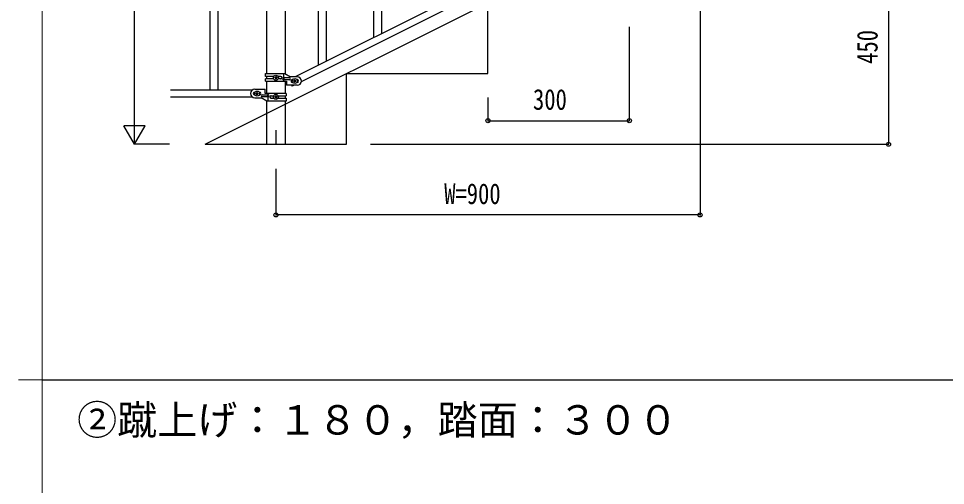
# Model space of a CAD drawing. Units: millimetres, scale not verified. Extents: x -4143 to 4140, y -2900 to 2898.
# Drawn here: x -3890 to -1923, y -26 to 964 of the extents above; entities that cross this region are included whole.
import ezdxf
from ezdxf.enums import TextEntityAlignment as Align

# ---------------------------------------------------------------- set-up
doc = ezdxf.new("R2010")
doc.units = ezdxf.units.MM
doc.header["$LTSCALE"] = 10
for name, color, linetype in [('0-1_USER1', 3, 'Continuous'), ('0-2_YKK_12', 2, 'Continuous'), ('0-3_YKK_A1', 4, 'Continuous'), ('0-4_YKK_D', 6, 'Continuous')]:
    doc.layers.add(name, color=color, linetype=linetype)
doc.layers.add('0-5_YKK_ZWAK', color=92, linetype='Continuous', lineweight=18)
doc.styles.add('ＭＳ ゴシック', font='')
doc.styles.get('ＭＳ ゴシック').set_extended_font_data('MS Gothic')

msp = doc.modelspace()

# ---------------------------------------------------------------- linework, layer by layer
at = {"layer": '0-2_YKK_12'}
msp.add_line((-3343.97, 727.16), (-3343.97, 697.5), dxfattribs=at)
at = {"layer": '0-3_YKK_A1'}
for p, q in [((-3484.47, 1672.54), (-3484.47, 812.54)), ((-3467.47, 1672.54), (-3467.47, 812.54)), ((-3364.22, 1602.54), (-3364.22, 847.7)), ((-3323.72, 846.9), (-3323.72, 1602.54)), ((-2497.86, 1243.23), (-3302.75, 840.7)), ((-2485.2, 1232.79), (-3290.09, 830.25)), ((-3119.47, 931.88), (-3119.47, 1170.89)), ((-3493.97, 697.5), (-2593.97, 1147.5)), ((-3136.47, 923.38), (-3136.47, 1145.68)), ((-3236.47, 873.37), (-3236.47, 1112.38)), ((-3253.47, 864.87), (-3253.47, 1087.17)), ((-3365.97, 847.7), (-3325.1, 847.7)), ((-3365.97, 841.2), (-3365.97, 847.7)), ((-3327, 838.2), (-3327, 847.7)), ((-3325.1, 847.7), (-3312.97, 840.7)), ((-3348.65, 841.2), (-3365.97, 841.2)), ((-3365.97, 831.7), (-3365.97, 836.2)), ((-3348.65, 836.2), (-3365.97, 836.2)), ((-3365.97, 831.7), (-3321.47, 831.7)), ((-3364.22, 841.2), (-3364.22, 836.2)), ((-3364.22, 831.7), (-3364.22, 805.04)), ((-3345.41, 838.22), (-3346.37, 838.22)), ((-3342.53, 839.18), (-3341.57, 839.18)), ((-3333.38, 841.2), (-3339.3, 841.2)), ((-3333.38, 836.2), (-3339.3, 836.2)), ((-3314.77, 838.2), (-3327.85, 838.2)), ((-3314.77, 834.2), (-3327.85, 834.2)), ((-3327, 831.7), (-3327, 834.2)), ((-3326.45, 834.2), (-3326.45, 838.2)), ((-3323.72, 805.04), (-3323.72, 831.7)), ((-3321.47, 831.7), (-3321.47, 822.7)), ((-3298.97, 840.7), (-3312.97, 840.7)), ((-3308.97, 834.7), (-3308.34, 834.7)), ((-3308.97, 828.7), (-3308.34, 828.7)), ((-3305.41, 832.18), (-3306.37, 832.18)), ((-3302.53, 831.22), (-3301.57, 831.22)), ((-3299.6, 834.7), (-3298.97, 834.7)), ((-3299.6, 828.7), (-3298.97, 828.7)), ((-3393.95, 812.54), (-3567.83, 812.54)), ((-3388.97, 814.04), (-3366.47, 814.04)), ((-3388.34, 808.04), (-3388.97, 808.04)), ((-3378.97, 808.04), (-3379.6, 808.04)), ((-3366.47, 805.04), (-3366.47, 814.04)), ((-3298.97, 822.7), (-3321.47, 822.7)), ((-3310.65, 822.7), (-3309.56, 820.52)), ((-3305.2, 822.7), (-3309.56, 820.52)), ((-3393.95, 797.54), (-3567.83, 797.54)), ((-3388.34, 802.04), (-3388.97, 802.04)), ((-3388.97, 796.04), (-3374.97, 796.04)), ((-3385.41, 804.56), (-3386.37, 804.56)), ((-3382.53, 805.52), (-3381.57, 805.52)), ((-3378.97, 802.04), (-3379.6, 802.04)), ((-3362.85, 789.04), (-3374.97, 796.04)), ((-3373.17, 802.54), (-3360.09, 802.54)), ((-3373.17, 798.54), (-3360.09, 798.54)), ((-3321.97, 805.04), (-3366.47, 805.04)), ((-3364.22, 789.83), (-3364.22, 697.5)), ((-3321.97, 789.04), (-3362.85, 789.04)), ((-3361.5, 802.54), (-3361.5, 798.54)), ((-3360.94, 805.04), (-3360.94, 802.54)), ((-3360.94, 798.54), (-3360.94, 789.04)), ((-3354.57, 800.54), (-3348.65, 800.54)), ((-3354.57, 795.54), (-3348.65, 795.54)), ((-3345.41, 797.56), (-3346.37, 797.56)), ((-3342.53, 798.52), (-3341.57, 798.52)), ((-3339.3, 800.54), (-3321.97, 800.54)), ((-3339.3, 795.54), (-3321.97, 795.54)), ((-3323.72, 795.54), (-3323.72, 800.54)), ((-3323.72, 697.5), (-3323.72, 789.04)), ((-3321.97, 805.04), (-3321.97, 800.54)), ((-3321.97, 795.54), (-3321.97, 789.04)), ((-3840.08, 197.5), (3959.92, 197.5))]:
    msp.add_line(p, q, dxfattribs=at)
for points in [[(-3493.97, 697.5), (-3193.97, 697.5), (-3193.97, 847.5), (-2893.97, 847.5), (-2893.97, 997.5), (-2593.97, 997.5), (-2593.97, 1147.5), (-2293.97, 1147.5)], [(-3346.37, 838.22), (-3346.37, 839.18), (-3345.41, 839.18)], [(-3344.45, 840.14), (-3344.45, 841.1), (-3343.49, 841.1), (-3343.49, 840.14)], [(-3343.49, 837.26), (-3343.49, 836.3), (-3344.45, 836.3), (-3344.45, 837.26)], [(-3341.57, 839.18), (-3341.57, 838.22), (-3342.53, 838.22)], [(-3306.37, 832.18), (-3306.37, 831.22), (-3305.41, 831.22)], [(-3303.49, 833.14), (-3303.49, 834.1), (-3304.45, 834.1), (-3304.45, 833.14)], [(-3304.45, 830.26), (-3304.45, 829.3), (-3303.49, 829.3), (-3303.49, 830.26)], [(-3301.57, 831.22), (-3301.57, 832.18), (-3302.53, 832.18)], [(-3384.45, 806.48), (-3384.45, 807.44), (-3383.49, 807.44), (-3383.49, 806.48)], [(-3386.37, 804.56), (-3386.37, 805.52), (-3385.41, 805.52)], [(-3383.49, 803.6), (-3383.49, 802.64), (-3384.45, 802.64), (-3384.45, 803.6)], [(-3381.57, 805.52), (-3381.57, 804.56), (-3382.53, 804.56)], [(-3346.37, 797.56), (-3346.37, 798.52), (-3345.41, 798.52)], [(-3344.45, 799.48), (-3344.45, 800.44), (-3343.49, 800.44), (-3343.49, 799.48)], [(-3343.49, 796.6), (-3343.49, 795.64), (-3344.45, 795.64), (-3344.45, 796.6)], [(-3341.57, 798.52), (-3341.57, 797.56), (-3342.53, 797.56)]]:
    msp.add_lwpolyline(points, dxfattribs=at)
for centre in [(-3343.97, 838.7), (-3303.97, 831.7), (-3383.97, 805.04), (-3343.97, 798.04)]:
    msp.add_circle(centre, 5.3, dxfattribs=at)
for centre, radius, start, end in [((-3345.41, 840.14), 0.96, 270, 0), ((-3345.41, 837.26), 0.96, 0, 90), ((-3342.53, 840.14), 0.96, 180, 270), ((-3342.53, 837.26), 0.96, 90, 180), ((-3334.13, 838.7), 2.5, 270, 90), ((-3333.38, 838.7), 2.5, 270, 90), ((-3327.85, 836.2), 2, 90, 270), ((-3314.77, 836.2), 2, 270, 90), ((-3308.97, 831.7), 3, 90, 270), ((-3305.41, 833.14), 0.96, 270, 0), ((-3305.41, 830.26), 0.96, 0, 90), ((-3302.53, 833.14), 0.96, 180, 270), ((-3302.53, 830.26), 0.96, 90, 180), ((-3298.97, 831.7), 9, 270, 90), ((-3298.97, 831.7), 3, 270, 90), ((-3388.97, 805.04), 9, 90, 270), ((-3388.97, 805.04), 3, 90, 270), ((-3385.41, 806.48), 0.96, 270, 0), ((-3382.53, 806.48), 0.96, 180, 270), ((-3378.97, 805.04), 3, 270, 90), ((-3385.41, 803.6), 0.96, 0, 90), ((-3382.53, 803.6), 0.96, 90, 180), ((-3373.17, 800.54), 2, 90, 270), ((-3360.09, 800.54), 2, 270, 90), ((-3354.57, 798.04), 2.5, 90, 270), ((-3353.82, 798.04), 2.5, 90, 270), ((-3345.41, 799.48), 0.96, 270, 0), ((-3345.41, 796.6), 0.96, 0, 90), ((-3342.53, 799.48), 0.96, 180, 270), ((-3342.53, 796.6), 0.96, 90, 180)]:
    msp.add_arc(centre, radius, start, end, dxfattribs=at)
at = {"layer": '0-4_YKK_D'}
for p, q in [((-3643.97, 742.54), (-3643.97, 1652.54)), ((-2043.97, 1147.5), (-2043.97, 697.5)), ((-2443.97, 1095.5), (-2443.97, 546.5)), ((-2593.97, 946.5), (-2593.97, 746.5)), ((-2893.97, 796.5), (-2893.97, 746.5)), ((-3643.97, 697.54), (-3643.97, 775.48)), ((-2893.97, 747.5), (-2593.97, 747.5)), ((-3643.97, 697.54), (-3666.47, 736.51)), ((-3621.47, 736.51), (-3666.47, 736.51)), ((-3643.97, 697.54), (-3621.47, 736.51)), ((-3569.97, 697.54), (-3644.97, 697.54)), ((-3142.97, 697.5), (-2042.97, 697.5)), ((-3343.97, 645.5), (-3343.97, 546.5)), ((-2443.97, 547.5), (-3343.97, 547.5))]:
    msp.add_line(p, q, dxfattribs=at)
for centre in [(-2893.97, 747.5), (-2593.97, 747.5), (-2043.97, 697.5), (-3343.97, 547.5), (-2443.97, 547.5)]:
    msp.add_circle(centre, 4.25, dxfattribs=at)
at = {"layer": '0-5_YKK_ZWAK', "color": 7}
for p, q in [((-3840.08, -2452.5), (-3840.08, 2847.5)), ((-3890.08, 197.5), (-3840.08, 197.5))]:
    msp.add_line(p, q, dxfattribs=at)

# ---------------------------------------------------------------- texts
at = {"layer": '0-1_USER1', "style": 'ＭＳ ゴシック'}
msp.add_text('②蹴上げ：１８０，踏面：３００', height=62.32, dxfattribs=at).set_placement((-3765.8, 62.99), align=Align.BOTTOM_LEFT)
at = {"layer": '0-4_YKK_D', "style": 'ＭＳ ゴシック', "width": 0.8}
msp.add_text('450', height=43.99, rotation=90, dxfattribs=at).set_placement((-2053.97, 868.1), align=Align.BOTTOM_LEFT)
for s, p in [('300', (-2798.37, 757.5)), ('W=900', (-2986.77, 557.5))]:
    msp.add_text(s, height=43.99, dxfattribs=at).set_placement(p, align=Align.BOTTOM_LEFT)

doc.saveas('drawing.dxf')
